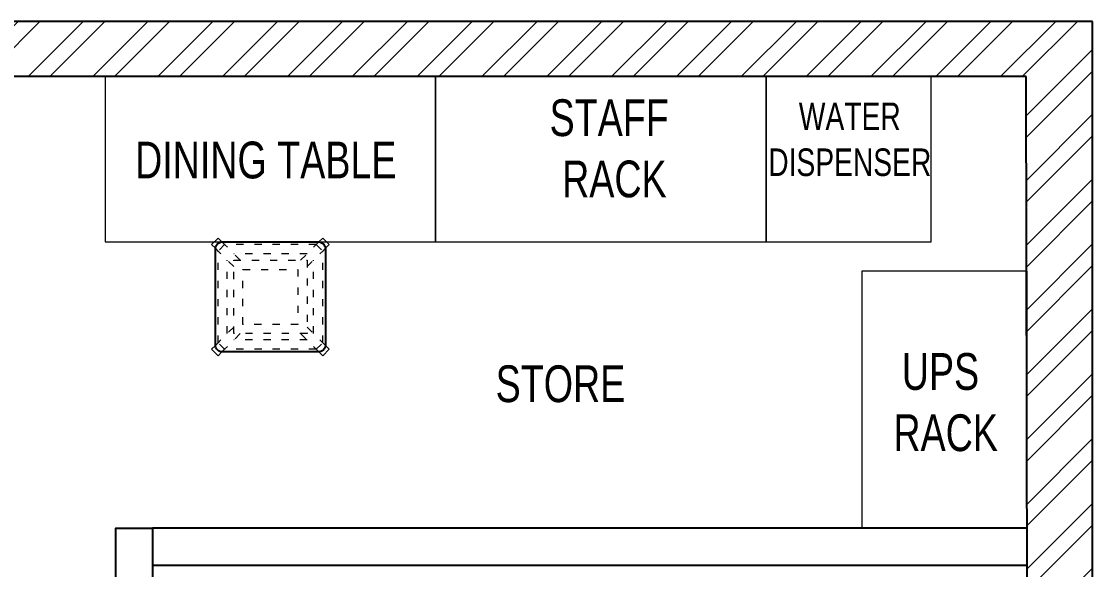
# Model space of a CAD drawing. Header units: feet. Extents: x 8911276 to 8917111, y -5940183 to -5922883.
# Drawn here: x 8914194 to 8917111, y -5924376 to -5922883 of the extents above; entities that cross this region are included whole.
import ezdxf

# ---------------------------------------------------------------- set-up
doc = ezdxf.new("R2010")
doc.units = ezdxf.units.FT
doc.header["$LTSCALE"] = 33
doc.header["$MEASUREMENT"] = 0
doc.linetypes.add('ACAD_ISO03W100', pattern=[30, 12, -18])
doc.layers.add('A-WALL', color=1, linetype='Continuous')
for name, color, linetype, lineweight in [('LENS-DIM', 252, 'Continuous', 5), ('LENS-PARTITION', 21, 'Continuous', 25), ('LENS-TEXT', 31, 'Continuous', 5), ('LK-FF&E WALL', 1, 'Continuous', 9), ('LN-ELEVATION-1', 81, 'Continuous', 25), ('LN-ELEVATION-3', 125, 'Continuous', 18), ('LN-ELEVATION-5', 167, 'Continuous', 5), ('LN-HATCH', 251, 'Continuous', 0)]:
    doc.layers.add(name, color=color, linetype=linetype, lineweight=lineweight)
doc.styles.add('LK TXT', font='GILC____.TTF', dxfattribs={"height": 100})

# ---------------------------------------------------------------- blocks, each defined once
blk = doc.blocks.new('Stool')
at = {"layer": 'LN-ELEVATION-1', "ltscale": 0.5}
blk.add_lwpolyline([(-130, 300), (130, 300, -0.414214), (150, 280), (150, 20, -0.414214), (130, 0), (-130, 0, -0.414214), (-150, 20), (-150, 280, -0.414214)], format="xyb", close=True, dxfattribs=at)
at = {"layer": 'LN-ELEVATION-3', "linetype": 'ACAD_ISO03W100', "ltscale": 0.05}
for p, q in [((-82.3, 250), (-124.7, 292.4)), ((-124.7, 292.4), (124.7, 292.4)), ((82.3, 250), (124.7, 292.4)), ((-100, 232.3), (-142.4, 274.7)), ((-142.4, 274.7), (-142.4, 25.3)), ((-99.7, 267.4), (99.7, 267.4)), ((100, 232.3), (142.4, 274.7)), ((142.4, 274.7), (142.4, 25.3)), ((-117.4, 249.7), (-117.4, 50.3)), ((117.4, 249.7), (117.4, 50.3)), ((-100, 67.7), (-142.4, 25.3)), ((100, 67.7), (142.4, 25.3)), ((-82.3, 50), (-124.7, 7.6)), ((-99.7, 32.6), (99.7, 32.6)), ((82.3, 50), (124.7, 7.6)), ((-124.7, 7.6), (124.7, 7.6))]:
    blk.add_line(p, q, dxfattribs=at)
for points in [[(-132.2, 299.9), (-124.7, 292.4), (-142.4, 274.7), (-149.9, 282.2)], [(132.2, 299.9), (124.7, 292.4), (142.4, 274.7), (149.9, 282.2)], [(-132.2, 0.1), (-124.7, 7.6), (-142.4, 25.3), (-149.9, 17.8)], [(132.2, 0.1), (124.7, 7.6), (142.4, 25.3), (149.9, 17.8)]]:
    blk.add_lwpolyline(points, dxfattribs=at)
for points in [[(-100, 250), (100, 250), (100, 50), (-100, 50)], [(-75, 225), (75, 225), (75, 75), (-75, 75)]]:
    blk.add_lwpolyline(points, close=True, dxfattribs=at)
at = {"layer": 'LN-ELEVATION-5', "ltscale": 0.5}
for points in [[(-149.9, 282.2), (-160.1, 292.4), (-142.4, 310.1), (-132.2, 299.9)], [(149.9, 282.2), (160.1, 292.4), (142.4, 310.1), (132.2, 299.9)], [(-149.9, 17.8), (-160.1, 7.6), (-142.4, -10.1), (-132.2, 0.1)], [(149.9, 17.8), (160.1, 7.6), (142.4, -10.1), (132.2, 0.1)]]:
    blk.add_lwpolyline(points, dxfattribs=at)
blk = doc.blocks.new('A$C25e89921')
at = {"layer": 'LN-HATCH'}
h = blk.add_hatch(dxfattribs=at)
h.set_pattern_fill('ANSI32', color=256, scale=333, angle=180)
h.set_pattern_definition([(225, (-10487514.66, 5275178.56), (88.2999593, -88.2999593), []), (225, (-10487573.52, 5275178.56), (88.2999593, -88.2999593), [])])
h.paths.add_polyline_path([(-1860.8, 3126.5), (-3872.2, 3126.5), (-3872.2, 2991.5), (-1860.8, 2991.5)])
h.paths.add_polyline_path([(1702.8, 3126.5), (-1607.8, 3126.5), (-1607.8, 2976.5), (1522.2, 2976.5), (1528.8, -398.5), (1529.3, -398.5), (1529.3, -648.5), (1545.4, -8783.5), (1545.8, -8783.5), (1545.8, -9013.5), (1552.8, -12523.5), (1702.8, -12523.5)])
h.paths.add_polyline_path([(-1707.2, 2101.5), (-1862.2, 2101.5), (-1862.2, 1891.5), (-3982.2, 1891.5), (-3982.2, 2871.5), (-4132.2, 2871.5), (-4132.2, 1741.5), (-1857.2, 1741.5), (-1857.2, -398.5), (-1707.2, -398.5)])
h.paths.add_polyline_path([(-1707.2, -968.5), (-1857.2, -968.5), (-1857.2, -3703.5), (-2897.2, -3703.5), (-2897.2, -3853.5), (-1707.2, -3853.5)])
h.paths.add_polyline_path([(-3157.2, -3983.5), (-3307.2, -3983.5), (-3307.2, -8693.5), (-3157.2, -8693.5)])
h.paths.add_polyline_path([(-3152.2, -9103.5), (-3307.2, -9103.5), (-3307.2, -12393.5), (-3152.2, -12393.5)])
at = {"layer": 'A-WALL'}
for p, q in [((1702.8, 3126.5), (-4132.2, 3126.5)), ((1702.8, -12823.5), (1702.8, 3126.5)), ((1522.2, 2976.5), (-1607.8, 2976.5)), ((1552.8, -12523.5), (1522.2, 2976.5))]:
    blk.add_line(p, q, dxfattribs=at)

msp = doc.modelspace()

# ---------------------------------------------------------------- linework, layer by layer
at = {"layer": 'LENS-PARTITION'}
for points in [[(8914551, -5925963.3), (8914451, -5925963.3), (8914451, -5924263.6), (8914551, -5924263.6)], [(8916933.4, -5924263.6), (8914551, -5924263.6), (8914551, -5924363.6), (8916933.6, -5924363.6)]]:
    msp.add_lwpolyline(points, close=True, dxfattribs=at)
at = {"layer": 'LK-FF&E WALL'}
for points in [[(8915322.1, -5923033.5), (8914422.1, -5923033.5), (8914422.1, -5923483.5), (8915322.1, -5923483.5)], [(8916222.1, -5923033.5), (8915322.1, -5923033.5), (8915322.1, -5923483.5), (8916222.1, -5923483.5)], [(8916222.1, -5923483.5), (8916672.1, -5923483.5), (8916672.1, -5923033.5), (8916222.1, -5923033.5)], [(8916483.4, -5924263.6), (8916933.4, -5924263.6), (8916933.4, -5923563.6), (8916483.4, -5923563.6)]]:
    msp.add_lwpolyline(points, close=True, dxfattribs=at)

# ---------------------------------------------------------------- block references
at = {"layer": 'LENS-DIM', "color": 2}
msp.add_blockref('A$C25e89921', (8915408.7, -5926010), dxfattribs=at)
at = {"layer": 'LK-FF&E WALL', "rotation": 180}
msp.add_blockref('Stool', (8914872.1, -5923483.5), dxfattribs=at)

# ---------------------------------------------------------------- texts
at = {"layer": 'LENS-TEXT', "color": 0, "linetype": 'Continuous', "ltscale": 3, "attachment_point": 5, "style": 'LK TXT'}
for s, width, gutter_width, insert, char_height in [('STAFF\\P RACK', 1099.487, 1, (8915794.8, -5923229.7), 100), ('WATER \\PDISPENSER', 264.162, 0.75, (8916450.1, -5923204.9), 75), ('DINING TABLE', 783.964, 1, (8914859.5, -5923261.5), 100), ('UPS\\P RACK', 1099.487, 1, (8916697.1, -5923920.7), 100), ('STORE', 730.507, 1, (8915662.1, -5923870.7), 100)]:
    msp.add_mtext_dynamic_manual_height_columns(s, width=width, gutter_width=gutter_width, heights=[0], dxfattribs=dict(at, insert=insert, char_height=char_height))

doc.saveas('drawing.dxf')
